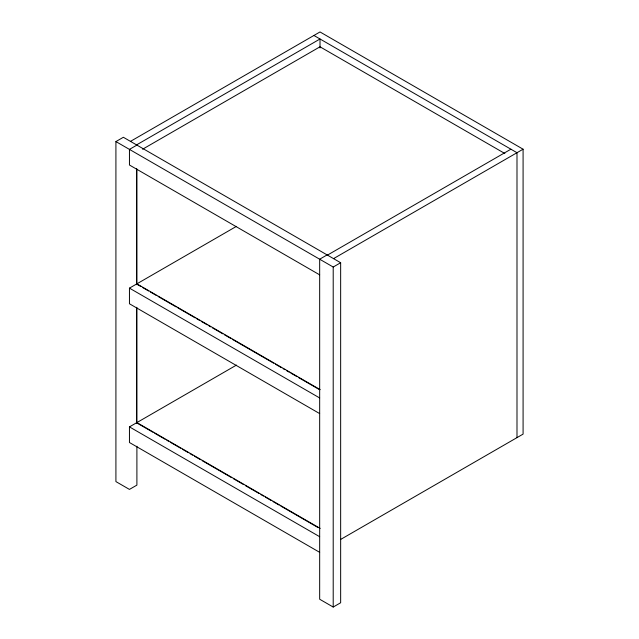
<?xml version="1.0" encoding="UTF-8"?>
<svg xmlns="http://www.w3.org/2000/svg" width="639" height="639" viewBox="0 0 639 639"><rect width="100%" height="100%" fill="white"/><g stroke="black" fill="none" stroke-linecap="round" stroke-linejoin="round"><path stroke-width="0.96" d="M136.898 446.222L136.898 485.113L129.453 489.41L115.915 481.598L115.915 141.578L123.359 137.273L340.651 262.733L340.651 602.753L333.207 607.05L319.668 599.23L319.668 259.21L327.112 254.913M130.468 141.379L320.011 31.95L523.085 149.199L523.085 434.113L340.435 539.564M136.562 144.901L320.011 38.987L320.011 47.949M136.898 145.093L129.453 149.39L129.453 165.022L319.668 274.85M142.585 149.23L320.011 46.799L504.858 153.52M319.668 413.593L129.453 303.773L129.453 288.133L236.462 226.35M327.456 255.113L510.904 149.199M333.55 258.627L523.085 149.199M115.915 141.578L333.207 267.03L340.651 262.733M319.668 552.336L129.453 442.515L129.453 426.884L236.462 365.093M313.917 35.464L516.991 152.713L516.991 437.627M136.898 283.836L320.195 389.662M136.562 284.036L140.868 286.52M142.593 287.518L148.631 291.001M150.357 291.999L156.387 295.482M158.113 296.48L176.22 306.936M177.946 307.926L195.191 317.887M196.916 318.877L199.504 320.371M201.229 321.369L207.26 324.852M208.985 325.85L210.71 326.841M212.436 327.839L222.787 333.814M224.505 334.812L230.543 338.295M232.269 339.293L273.66 363.184M275.377 364.182L281.416 367.665M283.141 368.663L284.866 369.654M286.591 370.652L289.179 372.146M290.905 373.144L296.935 376.627M298.661 377.625L319.356 389.566M129.453 288.133L319.668 397.953M136.898 422.579L320.195 528.405M136.562 422.778L152.969 432.252M154.702 433.25L165.062 439.233M166.795 440.231L168.52 441.229M170.246 442.228L180.613 448.211M182.339 449.209L188.385 452.7M190.11 453.698L192.706 455.192M194.432 456.19L200.478 459.681M202.204 460.679L231.574 477.637M233.299 478.627L243.667 484.618M245.392 485.616L259.218 493.588M260.944 494.586L263.532 496.088M265.265 497.086L271.311 500.577M273.037 501.567L279.083 505.058M280.809 506.056L317.95 527.502M129.453 426.884L319.668 536.704M333.207 267.03L333.207 607.05M136.898 169.023L136.898 284.69M136.898 307.623L136.898 423.29M136.562 168.808L136.562 284.363M136.562 307.279L136.562 422.834"/></g></svg>
